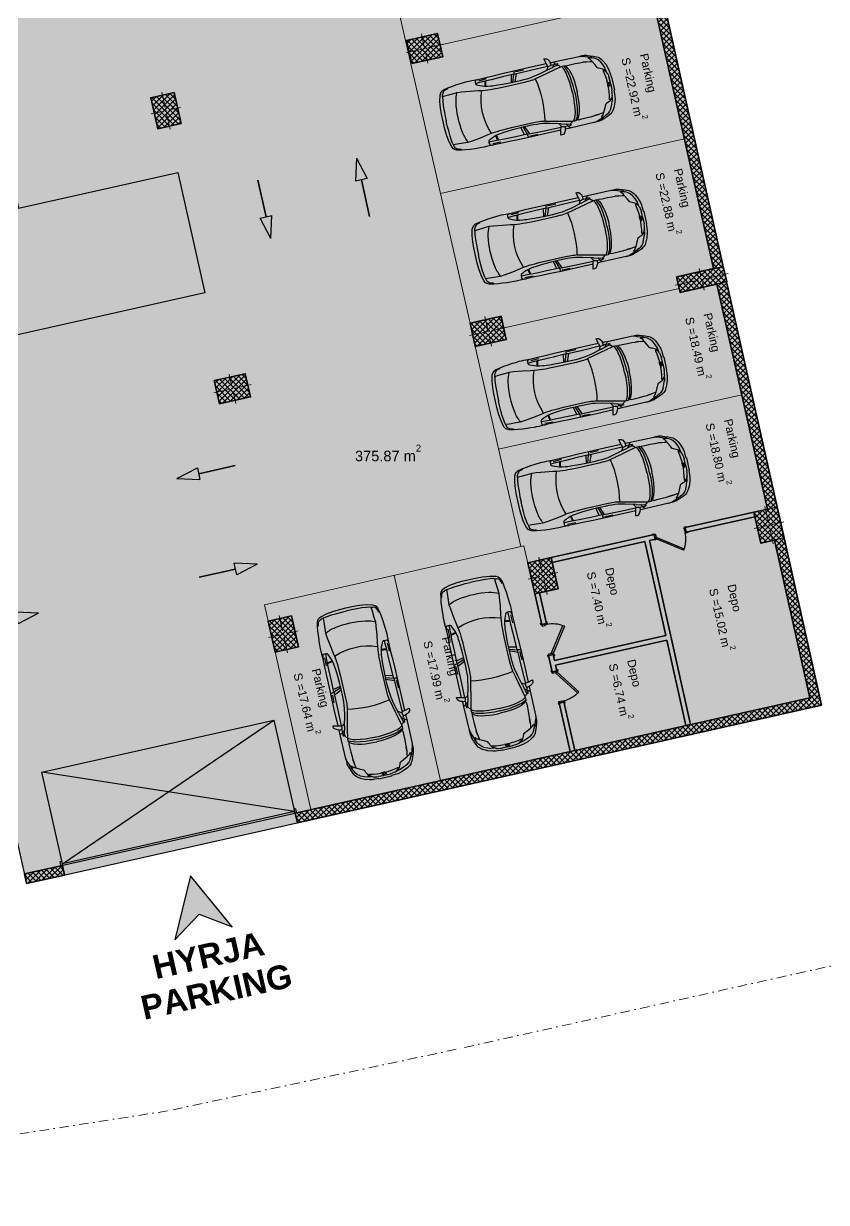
# Model space of a CAD drawing. Header units: millimetres. Extents: x -7085 to 93650, y -113521 to 35214.
# Drawn here: x 63189 to 83377, y -76408 to -46773 of the extents above; entities that cross this region are included whole.
import ezdxf

# ---------------------------------------------------------------- set-up
doc = ezdxf.new("R2010")
doc.units = ezdxf.units.MM
doc.header["$MEASUREMENT"] = 0
doc.linetypes.add('Dot & Dashed', pattern=[502.708322, 238.125, -132.291667, 0, -132.291655])
for name, color, linetype, lineweight in [('A - Fill Zone_Pen_No__1', 7, 'Continuous', 13), ('A - Muret_Pen_No__7', 7, 'Continuous', 35), ('A - Shtyllat_Pen_No__1', 7, 'Continuous', 13), ('A - Shtyllat_Pen_No__7', 7, 'Continuous', 35), ('A -Polyline_Pen_No__1', 7, 'Continuous', 13), ('A4 - Pllaka Suterenit_Pen_No__42', 8, 'Continuous', 25), ('ARCHICAD Doors_Pen_No__42', 8, 'Continuous', 25), ('Interior - Furniture _Pen_No__42', 8, 'Continuous', 25)]:
    doc.layers.add(name, color=color, linetype=linetype, lineweight=lineweight)
for name, color, linetype, lineweight, true_color in [('A - Fill Zone_Pen_No__102', 7, 'Continuous', 13, 0xcccccc), ('A - Fill Zone_Pen_No__108', 7, 'Continuous', 13, 0xfd8379), ('A - Fill Zone_Pen_No__145', 7, 'Continuous', 20, 0x0077b0), ('A - Fill Zone_Pen_No__156', 7, 'Continuous', 20, 0x54689e), ('A - Fill Zone_Pen_No__176', 7, 'Continuous', 15, 0x93a0c6), ('A - Fill Zone_Pen_No__48', 7, 'Continuous', 25, 0xa80f02), ('A - Muret_Pen_No__102', 7, 'Continuous', 13, 0xcccccc), ('A - Parcelat_Pen_No__161', 7, 'Continuous', 13, 0x6a6a6a), ('A -Polyline_Pen_No__162', 7, 'Continuous', 25, 0xaaaaaa), ('A -Polyline_Pen_No__48', 7, 'Continuous', 25, 0xa80f02), ('A -Polyline_Pen_No__8', 7, 'Continuous', 35, 0xa80f02), ('Annotation - Text_Pen_No__48', 7, 'Continuous', 25, 0xa80f02)]:
    doc.layers.add(name, color=color, linetype=linetype, lineweight=lineweight, true_color=true_color)
for name, color, linetype in [('A - Muret', 7, 'Continuous'), ('A - Shtyllat', 7, 'Continuous'), ('A -Polyline', 7, 'Continuous'), ('A4 - Pllaka Suterenit', 7, 'Continuous')]:
    doc.layers.add(name, color=color, linetype=linetype)
doc.styles.add('GENERATED_STYLE_1', font='')
doc.styles.get('GENERATED_STYLE_1').set_extended_font_data('Arial', bold=True)
pattern_1 = [(45, (0, 0), (-68.94291, 68.94291), []), (135, (0, 0), (68.94291, 68.94291), [])]

# ---------------------------------------------------------------- blocks, each defined once
blk = doc.blocks.new('Slab_7', base_point=(75456, -29147))
at = {"layer": 'A4 - Pllaka Suterenit_Pen_No__42', "color": 8, "linetype": 'Continuous', "lineweight": 25, "flags": 128}
blk.add_lwpolyline([(75456, -29147), (55543, -33675), (58736, -47907), (58671, -47919), (58819, -48582), (63265, -68393), (83257, -63910)], close=True, dxfattribs=at)
blk = doc.blocks.new('Slab_8', base_point=(63264, -68393))
at = {"layer": 'A4 - Pllaka Suterenit_Pen_No__42', "color": 8, "linetype": 'Continuous', "lineweight": 25, "flags": 128}
blk.add_lwpolyline([(63264, -68393), (83257, -63910), (75456, -29147), (57048, -33333), (60253, -47613), (58670, -47919), (58818, -48582), (58819, -48582)], close=True, dxfattribs=at)
blk = doc.blocks.new('Wall_48', base_point=(75456, -29147))
at = {"layer": 'A - Muret_Pen_No__102', "linetype": 'Continuous', "lineweight": 13, "true_color": 0xcccccc}
h = blk.add_hatch(dxfattribs=at)
h.set_pattern_fill('Concrete_Block', color=254, style=0, pattern_type=2)
h.set_pattern_definition(pattern_1)
h.paths.add_polyline_path([(79317, -46351), (79073, -46406), (80537, -52932), (80781, -52877)])
h = blk.add_hatch(dxfattribs=at)
h.set_pattern_fill('Concrete_Block', color=254, style=0, pattern_type=2)
h.set_pattern_definition(pattern_1)
h.paths.add_polyline_path([(80868, -53267), (80624, -53322), (81894, -58979), (82138, -58924)])
h = blk.add_hatch(dxfattribs=at)
h.set_pattern_fill('Concrete_Block', color=254, style=0, pattern_type=2)
h.set_pattern_definition(pattern_1)
h.paths.add_polyline_path([(82313, -59705), (82069, -59760), (82958, -63721), (83256, -63910)])
at = {"layer": 'A - Muret_Pen_No__7', "color": 7, "linetype": 'Continuous', "lineweight": 35, "flags": 128}
for points in [[(79073, -46406), (80537, -52932)], [(80781, -52877), (79317, -46351)], [(80624, -53322), (81894, -58979)], [(82138, -58924), (80868, -53267)], [(82069, -59760), (82958, -63721)], [(83256, -63910), (82313, -59705)]]:
    blk.add_lwpolyline(points, dxfattribs=at)
blk = doc.blocks.new('Overhead Garage Door 22_2')
at = {"layer": 'ARCHICAD Doors_Pen_No__42', "color": 8, "linetype": 'Continuous', "lineweight": 25}
for p, q in [((2990, 2650), (-2990, 2650)), ((-2990, 2650), (-2990, 290)), ((-2990, 290), (2990, 2650)), ((2990, 290), (-2990, 2650)), ((2990, 290), (2990, 2650)), ((-3040, 250), (-3040, 350)), ((-3040, 350), (-2990, 350)), ((-2990, 350), (-2990, 250)), ((2990, 350), (3040, 350)), ((2990, 250), (2990, 350)), ((3040, 350), (3040, 250)), ((-2990, 250), (-3040, 250)), ((-3000, 0), (-3000, 250)), ((-2990, 250), (-2990, 290)), ((-2990, 290), (2990, 290)), ((2990, 250), (-2990, 250)), ((2990, 290), (2990, 250)), ((3040, 250), (2990, 250)), ((3000, 0), (3000, 250))]:
    blk.add_line(p, q, dxfattribs=at)
blk = doc.blocks.new('Wall_49', base_point=(83256, -63910))
at = {"layer": 'A - Muret_Pen_No__102', "linetype": 'Continuous', "lineweight": 13, "true_color": 0xcccccc}
h = blk.add_hatch(dxfattribs=at)
h.set_pattern_fill('Concrete_Block', color=254, style=0, pattern_type=2)
h.set_pattern_definition(pattern_1)
h.paths.add_polyline_path([(70020, -66622), (70075, -66866), (83256, -63910), (82958, -63721)])
h = blk.add_hatch(dxfattribs=at)
h.set_pattern_fill('Concrete_Block', color=254, style=0, pattern_type=2)
h.set_pattern_definition(pattern_1)
h.paths.add_polyline_path([(63210, -68149), (63265, -68393), (64220, -68179), (64166, -67935)])
at = {"layer": 'A - Muret_Pen_No__7', "color": 7, "linetype": 'Continuous', "lineweight": 35}
for p, q in [((70075, -66866), (70020, -66622)), ((64220, -68179), (64166, -67935))]:
    blk.add_line(p, q, dxfattribs=at)
at = {"layer": 'A - Muret_Pen_No__7', "color": 7, "linetype": 'Continuous', "lineweight": 35, "flags": 128}
for points in [[(82958, -63721), (70020, -66622)], [(70075, -66866), (83256, -63910)], [(64166, -67935), (63210, -68149)], [(63210, -68149), (63265, -68393)], [(63265, -68393), (64220, -68179)]]:
    blk.add_lwpolyline(points, dxfattribs=at)
at = {"layer": 'ARCHICAD Doors_Pen_No__42', "color": 8, "linetype": 'Continuous', "lineweight": 25, "xscale": -0.9999999999999999, "zscale": 1000, "rotation": 12.64033742349711}
blk.add_blockref('Overhead Garage Door 22_2', (67148, -67522), dxfattribs=at)
blk = doc.blocks.new('Door 22_2')
at = {"layer": 'ARCHICAD Doors_Pen_No__42', "color": 8, "linetype": 'Continuous', "lineweight": 25}
for p, q in [((-260, 394), (-237, 427)), ((349, -33), (-260, 394)), ((-237, 427), (372, 0)), ((-437, 0), (-437, 19)), ((-437, 19), (-387, 19)), ((-387, 0), (-437, 0)), ((-400, 0), (-437, 0)), ((-400, 0), (-437, 0)), ((-372, 0), (-400, 0)), ((-400, 0), (-400, -115)), ((-400, 0), (-400, -115)), ((-400, 0), (-400, -115)), ((-387, 19), (-387, 0)), ((-372, -40), (-372, 0)), ((372, 0), (349, -33)), ((400, 0), (372, 0)), ((372, 0), (372, -40)), ((387, 19), (437, 19)), ((387, 0), (387, 19)), ((437, 0), (387, 0)), ((400, -115), (400, 0)), ((400, 0), (400, -115)), ((400, 0), (400, -115)), ((400, 0), (437, 0)), ((400, 0), (437, 0)), ((437, 19), (437, 0)), ((-437, -139), (-437, -120)), ((-437, -120), (-387, -120)), ((-400, -120), (-437, -120)), ((-400, -120), (-437, -120)), ((-387, -139), (-437, -139)), ((-400, -120), (-400, -115)), ((-400, -115), (-375, -115)), ((-400, -115), (-360, -115)), ((-400, -115), (-400, -120)), ((-400, -115), (-400, -120)), ((-375, -120), (-400, -120)), ((-387, -120), (-387, -139)), ((-375, -115), (-375, -120)), ((-360, -40), (-372, -40)), ((-360, -115), (-360, -40)), ((372, -40), (360, -40)), ((360, -40), (360, -115)), ((360, -115), (400, -115)), ((375, -120), (375, -115)), ((375, -115), (400, -115)), ((400, -120), (375, -120)), ((387, -120), (437, -120)), ((387, -139), (387, -120)), ((437, -139), (387, -139)), ((400, -115), (400, -120)), ((400, -115), (400, -120)), ((400, -115), (400, -120)), ((400, -120), (437, -120)), ((400, -120), (437, -120)), ((437, -120), (437, -139))]:
    blk.add_line(p, q, dxfattribs=at)
blk.add_arc((372, 0), 744, 145, 180, dxfattribs=at)
blk = doc.blocks.new('Door 22')
at = {"layer": 'ARCHICAD Doors_Pen_No__42', "color": 8, "linetype": 'Continuous', "lineweight": 25}
for p, q in [((-260, 394), (-237, 427)), ((349, -33), (-260, 394)), ((-237, 427), (372, 0)), ((-387, 24), (-437, 24)), ((-437, 24), (-437, 5)), ((-437, 5), (-387, 5)), ((-400, 5), (-437, 5)), ((-400, 5), (-437, 5)), ((-375, 5), (-400, 5)), ((-400, 5), (-400, 0)), ((-400, 0), (-400, 5)), ((-400, 0), (-400, 5)), ((-400, 0), (-375, 0)), ((-372, 0), (-400, 0)), ((-400, 0), (-400, -115)), ((-400, -115), (-400, 0)), ((-400, -115), (-400, 0)), ((-387, 5), (-387, 24)), ((-375, 0), (-375, 5)), ((-372, -40), (-372, 0)), ((372, 0), (349, -33)), ((400, 0), (372, 0)), ((372, 0), (372, -40)), ((400, 5), (375, 5)), ((375, 5), (375, 0)), ((375, 0), (400, 0)), ((437, 24), (387, 24)), ((387, 24), (387, 5)), ((387, 5), (437, 5)), ((400, 0), (400, 5)), ((400, 0), (400, 5)), ((400, 0), (400, 5)), ((400, 5), (437, 5)), ((400, 5), (437, 5)), ((400, -115), (400, 0)), ((400, -115), (400, 0)), ((400, -115), (400, 0)), ((437, 5), (437, 24)), ((-387, -115), (-437, -115)), ((-437, -115), (-437, -134)), ((-400, -115), (-437, -115)), ((-400, -115), (-437, -115)), ((-437, -134), (-387, -134)), ((-400, -115), (-360, -115)), ((-387, -134), (-387, -115)), ((-360, -40), (-372, -40)), ((-360, -115), (-360, -40)), ((372, -40), (360, -40)), ((360, -40), (360, -115)), ((360, -115), (400, -115)), ((437, -115), (387, -115)), ((387, -115), (387, -134)), ((387, -134), (437, -134)), ((400, -115), (437, -115)), ((400, -115), (437, -115)), ((437, -134), (437, -115))]:
    blk.add_line(p, q, dxfattribs=at)
blk.add_arc((372, 0), 744, 145, 180, dxfattribs=at)
blk = doc.blocks.new('Wall_69', base_point=(75869, -60331))
at = {"layer": 'A - Muret_Pen_No__102', "linetype": 'Continuous', "lineweight": 0, "true_color": 0xcccccc}
for points in [[(75869, -60331), (76217, -61882), (76334, -61856), (76161, -61085), (76045, -61111)], [(76509, -62636), (76392, -62663), (76484, -63072), (76601, -63046)], [(76659, -63853), (76933, -65072), (77050, -65046), (76776, -63827)]]:
    blk.add_hatch(color=254, dxfattribs=at).paths.add_polyline_path(points)
at = {"layer": 'A - Muret_Pen_No__7', "color": 7, "linetype": 'Continuous', "lineweight": 35}
for p, q in [((76217, -61882), (76209, -61846)), ((76222, -61881), (76217, -61882)), ((76334, -61856), (76222, -61881)), ((76334, -61856), (76326, -61820)), ((76397, -62661), (76392, -62663)), ((76392, -62663), (76400, -62699)), ((76509, -62636), (76397, -62661)), ((76509, -62636), (76517, -62672)), ((76484, -63072), (76476, -63036)), ((76484, -63072), (76596, -63047)), ((76601, -63046), (76593, -63010)), ((76596, -63047), (76601, -63046)), ((76659, -63853), (76771, -63828)), ((76659, -63853), (76667, -63889)), ((76771, -63828), (76776, -63827)), ((76776, -63827), (76784, -63863))]:
    blk.add_line(p, q, dxfattribs=at)
at = {"layer": 'A - Muret_Pen_No__7', "color": 7, "linetype": 'Continuous', "lineweight": 35, "flags": 128}
for points in [[(75869, -60331), (76217, -61882)], [(76334, -61856), (76161, -61085)], [(76392, -62663), (76484, -63072)], [(76542, -62783), (76509, -62636)], [(76601, -63046), (76568, -62900)], [(76659, -63853), (76933, -65072)], [(77050, -65046), (76776, -63827)], [(76933, -65072), (77050, -65046)]]:
    blk.add_lwpolyline(points, dxfattribs=at)
at = {"layer": 'ARCHICAD Doors_Pen_No__42', "color": 8, "linetype": 'Continuous', "lineweight": 25, "zscale": 1000, "rotation": 282.6403374234971}
blk.add_blockref('Door 22_2', (76422, -62246), dxfattribs=at)
at = {"layer": 'ARCHICAD Doors_Pen_No__42', "color": 8, "linetype": 'Continuous', "lineweight": 25, "xscale": -0.9999999999999998, "zscale": 1000, "rotation": 282.6403374234971}
blk.add_blockref('Door 22', (76684, -63438), dxfattribs=at)
blk = doc.blocks.new('Wall_70', base_point=(76481, -60317))
at = {"layer": 'A - Muret_Pen_No__102', "linetype": 'Continuous', "lineweight": 0, "true_color": 0xcccccc}
for points in [[(81553, -59055), (79826, -59443), (79852, -59560), (81579, -59173)], [(76455, -60199), (76481, -60317), (79072, -59735), (79045, -59618)]]:
    blk.add_hatch(color=254, dxfattribs=at).paths.add_polyline_path(points)
at = {"layer": 'A - Muret_Pen_No__7', "color": 7, "linetype": 'Continuous', "lineweight": 35}
for p, q in [((79826, -59443), (79862, -59435)), ((79827, -59448), (79826, -59443)), ((79852, -59560), (79827, -59448)), ((79852, -59560), (79888, -59552)), ((79045, -59618), (79009, -59626)), ((79072, -59735), (79036, -59743)), ((79047, -59623), (79045, -59618)), ((79072, -59735), (79047, -59623))]:
    blk.add_line(p, q, dxfattribs=at)
at = {"layer": 'A - Muret_Pen_No__7', "color": 7, "linetype": 'Continuous', "lineweight": 35, "flags": 128}
for points in [[(81553, -59055), (79826, -59443)], [(79852, -59560), (81579, -59173)], [(81579, -59173), (81553, -59055)], [(79045, -59618), (76455, -60199)], [(76481, -60317), (78808, -59794)], [(78925, -59768), (79072, -59735)]]:
    blk.add_lwpolyline(points, dxfattribs=at)
at = {"layer": 'ARCHICAD Doors_Pen_No__42', "color": 8, "linetype": 'Continuous', "lineweight": 25, "zscale": 1000, "rotation": 192.6478581666995}
blk.add_blockref('Door 22_2', (79462, -59648), dxfattribs=at)
blk = doc.blocks.new('Wall_71', base_point=(78808, -59794))
at = {"layer": 'A - Muret_Pen_No__102', "linetype": 'Continuous', "lineweight": 0, "true_color": 0xcccccc}
blk.add_hatch(color=254, dxfattribs=at).paths.add_polyline_path([(78808, -59794), (79845, -64419), (79962, -64392), (78925, -59768)])
at = {"layer": 'A - Muret_Pen_No__7', "color": 7, "linetype": 'Continuous', "lineweight": 35, "flags": 128}
for points in [[(78808, -59794), (79338, -62156)], [(79962, -64392), (78925, -59768)], [(79364, -62273), (79845, -64419)], [(79845, -64419), (79962, -64392)]]:
    blk.add_lwpolyline(points, dxfattribs=at)
blk = doc.blocks.new('Wall_72', base_point=(76451, -62926))
at = {"layer": 'A - Muret_Pen_No__102', "linetype": 'Continuous', "lineweight": 0, "true_color": 0xcccccc}
blk.add_hatch(color=254, dxfattribs=at).paths.add_polyline_path([(76568, -62900), (79364, -62273), (79338, -62156), (76542, -62783)])
at = {"layer": 'A - Muret_Pen_No__7', "color": 7, "linetype": 'Continuous', "lineweight": 35, "flags": 128}
for points in [[(79338, -62156), (76542, -62783)], [(76568, -62900), (79364, -62273)]]:
    blk.add_lwpolyline(points, dxfattribs=at)
blk = doc.blocks.new('Column_123', base_point=(69721, -62120))
at = {"layer": 'A - Shtyllat', "linetype": 'Continuous', "lineweight": 0, "true_color": 0x000000}
h = blk.add_hatch(dxfattribs=at)
h.set_pattern_fill('Concrete_Block', color=18, style=0, pattern_type=2)
h.set_pattern_definition(pattern_1)
h.paths.add_polyline_path([(70101, -62445), (69926, -61665), (69341, -61796), (69516, -62576)])
at = {"layer": 'A - Shtyllat_Pen_No__1', "color": 7, "linetype": 'Continuous', "lineweight": 13}
for p, q in [((69704, -62042), (69616, -61652)), ((69643, -62138), (69350, -62204)), ((69739, -62199), (69826, -62589)), ((69799, -62103), (70092, -62037))]:
    blk.add_line(p, q, dxfattribs=at)
blk.add_point((69721, -62120), dxfattribs=at)
at = {"layer": 'A - Shtyllat_Pen_No__7', "color": 7, "linetype": 'Continuous', "lineweight": 35, "flags": 128}
blk.add_lwpolyline([(70101, -62445), (69926, -61665), (69341, -61796), (69516, -62576)], close=True, dxfattribs=at)
blk = doc.blocks.new('Column_124', base_point=(76250, -60655))
at = {"layer": 'A - Shtyllat', "linetype": 'Continuous', "lineweight": 0, "true_color": 0x000000}
h = blk.add_hatch(dxfattribs=at)
h.set_pattern_fill('Concrete_Block', color=18, style=0, pattern_type=2)
h.set_pattern_definition(pattern_1)
h.paths.add_polyline_path([(76630, -60980), (76455, -60199), (75869, -60331), (76045, -61111)])
at = {"layer": 'A - Shtyllat_Pen_No__1', "color": 7, "linetype": 'Continuous', "lineweight": 13}
for p, q in [((76232, -60577), (76145, -60187)), ((76172, -60673), (75879, -60739)), ((76267, -60734), (76355, -61124)), ((76328, -60638), (76620, -60572))]:
    blk.add_line(p, q, dxfattribs=at)
blk.add_point((76250, -60655), dxfattribs=at)
at = {"layer": 'A - Shtyllat_Pen_No__7', "color": 7, "linetype": 'Continuous', "lineweight": 35, "flags": 128}
blk.add_lwpolyline([(76630, -60980), (76455, -60199), (75869, -60331), (76045, -61111)], close=True, dxfattribs=at)
blk = doc.blocks.new('Column_125', base_point=(81933, -59380))
at = {"layer": 'A - Shtyllat', "linetype": 'Continuous', "lineweight": 0, "true_color": 0x000000}
h = blk.add_hatch(dxfattribs=at)
h.set_pattern_fill('Concrete_Block', color=18, style=0, pattern_type=2)
h.set_pattern_definition(pattern_1)
h.paths.add_polyline_path([(82138, -58924), (81894, -58979), (82069, -59760), (82313, -59705)])
h = blk.add_hatch(dxfattribs=at)
h.set_pattern_fill('Concrete_Block', color=18, style=0, pattern_type=2)
h.set_pattern_definition(pattern_1)
h.paths.add_polyline_path([(82138, -58924), (82138, -58924), (82313, -59705), (82313, -59705)])
h = blk.add_hatch(dxfattribs=at)
h.set_pattern_fill('Concrete_Block', color=18, style=0, pattern_type=2)
h.set_pattern_definition(pattern_1)
h.paths.add_polyline_path([(81553, -59055), (81728, -59836), (82069, -59760), (81894, -58979)])
at = {"layer": 'A - Shtyllat_Pen_No__1', "color": 7, "linetype": 'Continuous', "lineweight": 13}
for p, q in [((81916, -59302), (81828, -58912)), ((81855, -59398), (81562, -59463)), ((81951, -59458), (82038, -59848)), ((82011, -59363), (82304, -59297))]:
    blk.add_line(p, q, dxfattribs=at)
blk.add_point((81933, -59380), dxfattribs=at)
at = {"layer": 'A - Shtyllat_Pen_No__7', "color": 7, "linetype": 'Continuous', "lineweight": 35, "flags": 128}
for points in [[(82138, -58924), (82138, -58924)], [(82313, -59705), (82313, -59705), (82138, -58924)], [(81894, -58979), (81553, -59055)], [(81553, -59055), (81728, -59836), (82069, -59760)]]:
    blk.add_lwpolyline(points, dxfattribs=at)
blk = doc.blocks.new('Column_126', base_point=(74871, -54511))
at = {"layer": 'A - Shtyllat', "linetype": 'Continuous', "lineweight": 0, "true_color": 0x000000}
h = blk.add_hatch(dxfattribs=at)
h.set_pattern_fill('Concrete_Block', color=18, style=0, pattern_type=2)
h.set_pattern_definition(pattern_1)
h.paths.add_polyline_path([(74546, -54891), (75326, -54716), (75195, -54131), (74415, -54306)])
at = {"layer": 'A - Shtyllat_Pen_No__1', "color": 7, "linetype": 'Continuous', "lineweight": 13}
for p, q in [((74853, -54433), (74787, -54140)), ((74792, -54528), (74402, -54616)), ((74949, -54493), (75339, -54406)), ((74888, -54589), (74954, -54882))]:
    blk.add_line(p, q, dxfattribs=at)
blk.add_point((74871, -54511), dxfattribs=at)
at = {"layer": 'A - Shtyllat_Pen_No__7', "color": 7, "linetype": 'Continuous', "lineweight": 35, "flags": 128}
blk.add_lwpolyline([(74546, -54891), (75326, -54716), (75195, -54131), (74415, -54306)], close=True, dxfattribs=at)
blk = doc.blocks.new('Column_127', base_point=(68440, -55954))
at = {"layer": 'A - Shtyllat', "linetype": 'Continuous', "lineweight": 0, "true_color": 0x000000}
h = blk.add_hatch(dxfattribs=at)
h.set_pattern_fill('Concrete_Block', color=18, style=0, pattern_type=2)
h.set_pattern_definition(pattern_1)
h.paths.add_polyline_path([(68115, -56334), (68896, -56159), (68764, -55574), (67984, -55749)])
at = {"layer": 'A - Shtyllat_Pen_No__1', "color": 7, "linetype": 'Continuous', "lineweight": 13}
for p, q in [((68422, -55876), (68356, -55583)), ((68362, -55971), (67971, -56059)), ((68518, -55936), (68908, -55849)), ((68457, -56032), (68523, -56325))]:
    blk.add_line(p, q, dxfattribs=at)
blk.add_point((68440, -55954), dxfattribs=at)
at = {"layer": 'A - Shtyllat_Pen_No__7', "color": 7, "linetype": 'Continuous', "lineweight": 35, "flags": 128}
blk.add_lwpolyline([(68115, -56334), (68896, -56159), (68764, -55574), (67984, -55749)], close=True, dxfattribs=at)
blk = doc.blocks.new('Column_128', base_point=(73275, -47399))
at = {"layer": 'A - Shtyllat', "linetype": 'Continuous', "lineweight": 0, "true_color": 0x000000}
h = blk.add_hatch(dxfattribs=at)
h.set_pattern_fill('Concrete_Block', color=18, style=0, pattern_type=2)
h.set_pattern_definition(pattern_1)
h.paths.add_polyline_path([(72950, -47780), (73731, -47605), (73599, -47019), (72819, -47194)])
at = {"layer": 'A - Shtyllat_Pen_No__1', "color": 7, "linetype": 'Continuous', "lineweight": 13}
for p, q in [((73257, -47321), (73191, -47029)), ((73197, -47417), (72806, -47505)), ((73353, -47382), (73743, -47294)), ((73292, -47478), (73358, -47770))]:
    blk.add_line(p, q, dxfattribs=at)
blk.add_point((73275, -47399), dxfattribs=at)
at = {"layer": 'A - Shtyllat_Pen_No__7', "color": 7, "linetype": 'Continuous', "lineweight": 35, "flags": 128}
blk.add_lwpolyline([(72950, -47780), (73731, -47605), (73599, -47019), (72819, -47194)], close=True, dxfattribs=at)
blk = doc.blocks.new('Column_134', base_point=(66768, -48962))
at = {"layer": 'A - Shtyllat', "linetype": 'Continuous', "lineweight": 0, "true_color": 0x000000}
h = blk.add_hatch(dxfattribs=at)
h.set_pattern_fill('Concrete_Block', color=18, style=0, pattern_type=2)
h.set_pattern_definition(pattern_1)
h.paths.add_polyline_path([(67148, -49287), (66973, -48506), (66388, -48638), (66563, -49418)])
at = {"layer": 'A - Shtyllat_Pen_No__1', "color": 7, "linetype": 'Continuous', "lineweight": 13}
for p, q in [((66751, -48884), (66663, -48494)), ((66846, -48945), (67139, -48879)), ((66690, -48980), (66397, -49045)), ((66786, -49040), (66873, -49430))]:
    blk.add_line(p, q, dxfattribs=at)
blk.add_point((66768, -48962), dxfattribs=at)
at = {"layer": 'A - Shtyllat_Pen_No__7', "color": 7, "linetype": 'Continuous', "lineweight": 35, "flags": 128}
blk.add_lwpolyline([(67148, -49287), (66973, -48506), (66388, -48638), (66563, -49418)], close=True, dxfattribs=at)
blk = doc.blocks.new('Column_147', base_point=(80239, -53204))
at = {"layer": 'A - Shtyllat', "linetype": 'Continuous', "lineweight": 0, "true_color": 0x000000}
h = blk.add_hatch(dxfattribs=at)
h.set_pattern_fill('Concrete_Block', color=18, style=0, pattern_type=2)
h.set_pattern_definition(pattern_1)
h.paths.add_polyline_path([(79610, -53140), (79698, -53530), (80624, -53322), (80537, -52932)])
h = blk.add_hatch(dxfattribs=at)
h.set_pattern_fill('Concrete_Block', color=18, style=0, pattern_type=2)
h.set_pattern_definition(pattern_1)
h.paths.add_polyline_path([(80537, -52932), (80624, -53322), (80868, -53267), (80781, -52877)])
h = blk.add_hatch(dxfattribs=at)
h.set_pattern_fill('Concrete_Block', color=18, style=0, pattern_type=2)
h.set_pattern_definition(pattern_1)
h.paths.add_polyline_path([(80781, -52877), (80868, -53267), (80869, -53267), (80781, -52877)])
at = {"layer": 'A - Shtyllat_Pen_No__1', "color": 7, "linetype": 'Continuous', "lineweight": 13}
for p, q in [((80222, -53125), (80178, -52930)), ((80161, -53221), (79576, -53352)), ((80257, -53282), (80301, -53477)), ((80317, -53186), (80903, -53055))]:
    blk.add_line(p, q, dxfattribs=at)
blk.add_point((80239, -53204), dxfattribs=at)
at = {"layer": 'A - Shtyllat_Pen_No__7', "color": 7, "linetype": 'Continuous', "lineweight": 35, "flags": 128}
for points in [[(80537, -52932), (79610, -53140)], [(80868, -53267), (80869, -53267), (80781, -52877), (80781, -52877)], [(79610, -53140), (79698, -53530), (80624, -53322)]]:
    blk.add_lwpolyline(points, dxfattribs=at)
blk = doc.blocks.new('Car 05 22')
at = {"layer": 'Interior - Furniture _Pen_No__42', "color": 8, "linetype": 'Continuous', "lineweight": 25}
for p, q in [((1961, 983), (1929, 983)), ((1929, 983), (1958, 858)), ((1997, 975), (1961, 983)), ((2027, 945), (1997, 975)), ((2055, 898), (2027, 945)), ((2068, 858), (2055, 898)), ((-815, 668), (-855, 511)), ((-785, 722), (-815, 668)), ((-758, 747), (-785, 722)), ((-768, 602), (-783, 510)), ((-768, 602), (-751, 670)), ((-764, 617), (-666, 624)), ((-706, 776), (-758, 747)), ((-729, 716), (-751, 670)), ((-701, 743), (-729, 716)), ((-585, 801), (-706, 776)), ((-665, 761), (-701, 743)), ((-666, 624), (-501, 634)), ((-627, 772), (-665, 761)), ((-595, 778), (-627, 772)), ((-483, 817), (-585, 801)), ((-501, 634), (-383, 642)), ((-372, 830), (-483, 817)), ((-383, 642), (-274, 631)), ((-252, 841), (-372, 830)), ((-274, 631), (-56, 601)), ((-168, 845), (-252, 841)), ((-78, 851), (-168, 845)), ((-24, 852), (-78, 851)), ((-56, 601), (146, 567)), ((40, 852), (-24, 852)), ((231, 846), (40, 852)), ((125, 791), (129, 820)), ((126, 744), (125, 791)), ((327, 762), (125, 756)), ((132, 723), (126, 744)), ((129, 820), (139, 832)), ((147, 711), (132, 723)), ((139, 832), (165, 840)), ((171, 697), (147, 711)), ((165, 840), (195, 844)), ((213, 677), (171, 697)), ((195, 844), (231, 846)), ((211, 809), (418, 816)), ((266, 655), (213, 677)), ((400, 848), (231, 846)), ((319, 636), (266, 655)), ((393, 618), (319, 636)), ((522, 765), (327, 762)), ((339, 683), (330, 634)), ((355, 762), (339, 683)), ((357, 683), (347, 629)), ((373, 763), (357, 683)), ((475, 607), (393, 618)), ((591, 852), (400, 848)), ((521, 602), (475, 607)), ((570, 597), (521, 602)), ((814, 769), (522, 765)), ((653, 591), (570, 597)), ((857, 856), (591, 852)), ((1109, 774), (814, 769)), ((1130, 859), (857, 856)), ((1036, 773), (997, 579)), ((1042, 578), (1108, 774)), ((1173, 775), (1090, 578)), ((1115, 809), (1109, 774)), ((1109, 774), (1538, 780)), ((1120, 833), (1115, 809)), ((1121, 838), (1120, 836)), ((1120, 836), (1120, 833)), ((1130, 859), (1121, 838)), ((1536, 860), (1130, 859)), ((1163, 830), (1220, 829)), ((1220, 829), (1370, 831)), ((1562, 601), (1484, 590)), ((1958, 858), (1536, 860)), ((1538, 780), (1975, 786)), ((1730, 634), (1562, 601)), ((2000, 702), (1730, 634)), ((1780, 582), (1953, 621)), ((1939, 686), (1996, 777)), ((1953, 621), (2122, 660)), ((1958, 858), (1977, 777)), ((1977, 777), (2020, 777)), ((2000, 702), (2214, 763)), ((2020, 777), (2044, 783)), ((2044, 783), (2063, 792)), ((2063, 792), (2070, 800)), ((2069, 788), (2065, 794)), ((2120, 857), (2068, 858)), ((2075, 836), (2068, 858)), ((2069, 788), (2148, 790)), ((2070, 800), (2075, 809)), ((2075, 809), (2075, 836)), ((2107, 732), (2148, 790)), ((2193, 856), (2120, 857)), ((2122, 660), (2294, 698)), ((2148, 790), (2167, 814)), ((2148, 790), (2206, 792)), ((2167, 814), (2182, 834)), ((2182, 834), (2193, 856)), ((2808, 853), (2193, 856)), ((2206, 792), (2227, 791)), ((2227, 770), (2214, 763)), ((2214, 763), (2238, 752)), ((2227, 791), (2233, 790)), ((2234, 774), (2227, 770)), ((2233, 790), (2238, 787)), ((2238, 777), (2234, 774)), ((2241, 784), (2238, 787)), ((2238, 777), (2241, 781)), ((2238, 752), (2259, 740)), ((2241, 781), (2241, 784)), ((2259, 740), (2269, 731)), ((2269, 731), (2279, 722)), ((2279, 722), (2294, 698)), ((2294, 698), (2317, 701)), ((2294, 698), (2294, 698)), ((2317, 701), (2346, 703)), ((2355, 640), (2317, 701)), ((2346, 703), (2379, 702)), ((2380, 575), (2355, 640)), ((2410, 649), (2379, 702)), ((2379, 702), (2411, 694)), ((2436, 583), (2410, 649)), ((2411, 694), (2411, 694)), ((2429, 682), (2411, 694)), ((2429, 682), (2457, 700)), ((2429, 682), (2429, 682)), ((2429, 682), (2457, 640)), ((2457, 700), (2535, 698)), ((2457, 640), (2487, 574)), ((2535, 698), (2535, 698)), ((2535, 698), (2673, 696)), ((2673, 696), (2787, 691)), ((2787, 691), (2868, 687)), ((2856, 853), (2808, 853)), ((2808, 853), (2877, 843)), ((2891, 853), (2856, 853)), ((2868, 687), (2960, 679)), ((2960, 679), (2868, 687)), ((2877, 843), (2954, 814)), ((2923, 852), (2891, 853)), ((2904, 833), (2905, 833)), ((2945, 849), (2923, 852)), ((2990, 840), (2945, 849)), ((2954, 814), (3076, 775)), ((2960, 679), (3047, 666)), ((3014, 833), (2990, 840)), ((3154, 783), (3014, 833)), ((3022, 758), (3024, 762)), ((3024, 754), (3022, 758)), ((3024, 762), (3035, 765)), ((3038, 743), (3024, 754)), ((3035, 765), (3047, 764)), ((3051, 731), (3038, 743)), ((3047, 764), (3061, 763)), ((3047, 666), (3100, 657)), ((3065, 715), (3051, 731)), ((3061, 763), (3090, 757)), ((3077, 698), (3065, 715)), ((3100, 763), (3076, 775)), ((3100, 657), (3077, 698)), ((3090, 757), (3108, 751)), ((3114, 753), (3100, 763)), ((3153, 554), (3100, 657)), ((3108, 751), (3123, 746)), ((3123, 746), (3114, 753)), ((3170, 727), (3123, 746)), ((3236, 748), (3154, 783)), ((3212, 701), (3170, 727)), ((3254, 663), (3212, 701)), ((3269, 728), (3236, 748)), ((3302, 603), (3254, 663)), ((3299, 706), (3269, 728)), ((3337, 663), (3299, 706)), ((3302, 603), (3346, 501)), ((3374, 604), (3337, 663)), ((3418, 513), (3374, 604)), ((-875, 345), (-883, 195)), ((-855, 511), (-875, 345)), ((-795, 391), (-802, 259)), ((-783, 510), (-795, 391)), ((146, 567), (233, 552)), ((233, 552), (315, 541)), ((315, 541), (384, 535)), ((384, 535), (454, 530)), ((454, 530), (526, 526)), ((526, 526), (628, 522)), ((628, 522), (757, 518)), ((773, 585), (653, 591)), ((757, 518), (1323, 518)), ((907, 580), (773, 585)), ((1042, 578), (907, 580)), ((1228, 578), (1042, 578)), ((1316, 580), (1228, 578)), ((1403, 584), (1316, 580)), ((1323, 518), (1420, 522)), ((1484, 590), (1403, 584)), ((1420, 522), (1467, 524)), ((1467, 524), (1511, 528)), ((1511, 528), (1554, 533)), ((1554, 533), (1597, 541)), ((1597, 541), (1597, 541)), ((1611, 544), (1780, 582)), ((2397, 514), (2380, 575)), ((2419, 396), (2397, 514)), ((2434, 266), (2419, 396)), ((2454, 522), (2436, 583)), ((2478, 401), (2454, 522)), ((2494, 269), (2478, 401)), ((2487, 574), (2492, 562)), ((2492, 562), (2518, 477)), ((2518, 477), (2538, 384)), ((2538, 384), (2551, 286)), ((3190, 476), (3153, 554)), ((3199, 467), (3190, 476)), ((3221, 454), (3199, 467)), ((3256, 439), (3221, 454)), ((3288, 425), (3256, 439)), ((3319, 408), (3288, 425)), ((3353, 384), (3319, 408)), ((3325, 377), (3321, 370)), ((3321, 370), (3321, 362)), ((3321, 362), (3338, 277)), ((3328, 380), (3325, 377)), ((3338, 379), (3328, 380)), ((3364, 358), (3338, 379)), ((3346, 501), (3374, 420)), ((3377, 360), (3353, 384)), ((3397, 316), (3364, 358)), ((3391, 344), (3374, 420)), ((3391, 344), (3377, 360)), ((3408, 289), (3397, 316)), ((3457, 393), (3418, 513)), ((3468, 331), (3457, 393)), ((3474, 264), (3468, 331)), ((-883, 195), (-885, 0)), ((-885, 0), (-883, -195)), ((-807, 125), (-808, 0)), ((-807, -125), (-808, 0)), ((-802, 259), (-807, 125)), ((2442, 132), (2434, 266)), ((2444, 0), (2442, 132)), ((2444, 0), (2442, -132)), ((2503, 133), (2494, 269)), ((2506, 0), (2503, 133)), ((2551, 286), (2560, 194)), ((2560, 194), (2564, 101)), ((2564, 101), (2566, 0)), ((2564, -101), (2566, 0)), ((3338, 277), (3352, 173)), ((3352, 173), (3358, 76)), ((3354, 28), (3358, 76)), ((3354, 28), (3354, -1)), ((3354, -28), (3354, 1)), ((3371, 12), (3370, -1)), ((3371, -12), (3370, 1)), ((3372, 24), (3371, 12)), ((3376, 39), (3372, 24)), ((3382, 47), (3376, 39)), ((3386, 48), (3382, 47)), ((3386, 48), (3394, 48)), ((3399, 47), (3394, 48)), ((3404, 39), (3399, 47)), ((3404, 39), (3408, 24)), ((3408, 289), (3414, 267)), ((3408, 24), (3410, 8)), ((3410, 8), (3410, 0)), ((3414, 267), (3418, 243)), ((3418, 243), (3424, 201)), ((3424, 201), (3428, 152)), ((3432, 40), (3428, 152)), ((3432, 57), (3432, 57)), ((3432, 0), (3432, 40)), ((3432, 0), (3432, -40)), ((3478, 200), (3474, 264)), ((3479, 165), (3478, 200)), ((3490, 165), (3479, 165)), ((3490, -165), (3490, 165)), ((-883, -195), (-875, -345)), ((-802, -259), (-807, -125)), ((-795, -391), (-802, -259)), ((2434, -266), (2419, -396)), ((2442, -132), (2434, -266)), ((2494, -269), (2478, -401)), ((2503, -133), (2494, -269)), ((2506, 0), (2503, -133)), ((2538, -384), (2551, -286)), ((2551, -286), (2560, -194)), ((2560, -194), (2564, -101)), ((3321, -362), (3338, -277)), ((3338, -277), (3352, -173)), ((3352, -173), (3358, -76)), ((3354, -28), (3358, -76)), ((3372, -24), (3371, -12)), ((3376, -39), (3372, -24)), ((3382, -47), (3376, -39)), ((3386, -48), (3382, -47)), ((3386, -48), (3394, -48)), ((3399, -47), (3394, -48)), ((3408, -289), (3397, -316)), ((3404, -39), (3399, -47)), ((3404, -39), (3408, -24)), ((3408, -24), (3410, -8)), ((3408, -289), (3414, -267)), ((3410, -8), (3410, 0)), ((3414, -267), (3418, -243)), ((3418, -243), (3424, -201)), ((3424, -201), (3428, -152)), ((3432, -40), (3428, -152)), ((3432, -57), (3432, -57)), ((3468, -331), (3474, -264)), ((3474, -264), (3478, -200)), ((3478, -200), (3479, -165)), ((3479, -165), (3490, -165)), ((-875, -345), (-855, -511)), ((-855, -511), (-815, -668)), ((-783, -510), (-795, -391)), ((-768, -602), (-783, -510)), ((-56, -601), (146, -567)), ((146, -567), (233, -552)), ((233, -552), (315, -541)), ((315, -541), (384, -535)), ((384, -535), (454, -530)), ((454, -530), (526, -526)), ((526, -526), (628, -522)), ((653, -591), (570, -597)), ((628, -522), (757, -518)), ((773, -585), (653, -591)), ((757, -518), (1323, -518)), ((907, -580), (773, -585)), ((1042, -578), (907, -580)), ((1036, -773), (997, -579)), ((1042, -578), (1108, -774)), ((1228, -578), (1042, -578)), ((1173, -775), (1090, -578)), ((1316, -580), (1228, -578)), ((1403, -584), (1316, -580)), ((1323, -518), (1420, -522)), ((1484, -590), (1403, -584)), ((1420, -522), (1467, -524)), ((1467, -524), (1511, -528)), ((1562, -601), (1484, -590)), ((1511, -528), (1554, -533)), ((1554, -533), (1597, -541)), ((1597, -541), (1597, -541)), ((1611, -544), (1780, -582)), ((1780, -582), (1953, -621)), ((2380, -575), (2355, -640)), ((2397, -514), (2380, -575)), ((2419, -396), (2397, -514)), ((2436, -583), (2410, -649)), ((2454, -522), (2436, -583)), ((2478, -401), (2454, -522)), ((2457, -640), (2487, -574)), ((2487, -574), (2492, -562)), ((2492, -562), (2518, -477)), ((2518, -477), (2538, -384)), ((3153, -554), (3100, -657)), ((3190, -476), (3153, -554)), ((3199, -467), (3190, -476)), ((3221, -454), (3199, -467)), ((3256, -439), (3221, -454)), ((3288, -425), (3256, -439)), ((3319, -408), (3288, -425)), ((3302, -603), (3346, -501)), ((3353, -384), (3319, -408)), ((3321, -370), (3321, -362)), ((3325, -377), (3321, -370)), ((3328, -380), (3325, -377)), ((3338, -379), (3328, -380)), ((3364, -358), (3338, -379)), ((3346, -501), (3374, -420)), ((3377, -360), (3353, -384)), ((3397, -316), (3364, -358)), ((3391, -344), (3374, -420)), ((3374, -604), (3418, -513)), ((3391, -344), (3377, -360)), ((3418, -513), (3457, -393)), ((3457, -393), (3468, -331)), ((-815, -668), (-785, -722)), ((-785, -722), (-758, -747)), ((-768, -602), (-751, -670)), ((-764, -617), (-666, -624)), ((-758, -747), (-706, -776)), ((-729, -716), (-751, -670)), ((-701, -743), (-729, -716)), ((-706, -776), (-585, -801)), ((-665, -761), (-701, -743)), ((-666, -624), (-501, -634)), ((-627, -772), (-665, -761)), ((-595, -778), (-627, -772)), ((-585, -801), (-483, -817)), ((-501, -634), (-383, -642)), ((-483, -817), (-372, -830)), ((-383, -642), (-274, -631)), ((-372, -830), (-252, -841)), ((-274, -631), (-56, -601)), ((-252, -841), (-168, -845)), ((-168, -845), (-78, -851)), ((-78, -851), (-24, -852)), ((-24, -852), (40, -852)), ((40, -852), (231, -846)), ((126, -744), (125, -791)), ((327, -762), (125, -756)), ((125, -791), (129, -820)), ((132, -723), (126, -744)), ((129, -820), (139, -832)), ((147, -711), (132, -723)), ((139, -832), (165, -840)), ((171, -697), (147, -711)), ((165, -840), (195, -844)), ((213, -677), (171, -697)), ((195, -844), (231, -846)), ((211, -809), (418, -816)), ((266, -655), (213, -677)), ((231, -846), (400, -848)), ((319, -636), (266, -655)), ((393, -618), (319, -636)), ((522, -765), (327, -762)), ((339, -683), (330, -634)), ((355, -762), (339, -683)), ((357, -683), (347, -629)), ((373, -763), (357, -683)), ((475, -607), (393, -618)), ((400, -848), (591, -852)), ((521, -602), (475, -607)), ((570, -597), (521, -602)), ((814, -769), (522, -765)), ((591, -852), (857, -856)), ((1109, -774), (814, -769)), ((857, -856), (1130, -859)), ((1109, -774), (1538, -780)), ((1115, -809), (1109, -774)), ((1120, -833), (1115, -809)), ((1120, -836), (1120, -833)), ((1121, -838), (1120, -836)), ((1130, -859), (1121, -838)), ((1130, -859), (1536, -860)), ((1163, -830), (1220, -829)), ((1220, -829), (1370, -831)), ((1536, -860), (1958, -858)), ((1538, -780), (1975, -786)), ((1730, -634), (1562, -601)), ((2000, -702), (1730, -634)), ((1958, -858), (1929, -983)), ((1939, -686), (1996, -777)), ((1953, -621), (2122, -660)), ((1958, -858), (1977, -777)), ((1977, -777), (2020, -777)), ((2000, -702), (2214, -763)), ((2020, -777), (2044, -783)), ((2044, -783), (2063, -792)), ((2055, -898), (2068, -858)), ((2063, -792), (2070, -800)), ((2069, -788), (2065, -794)), ((2075, -836), (2068, -858)), ((2068, -858), (2120, -857)), ((2069, -788), (2148, -790)), ((2070, -800), (2075, -809)), ((2075, -809), (2075, -836)), ((2107, -732), (2148, -790)), ((2120, -857), (2193, -856)), ((2122, -660), (2294, -698)), ((2148, -790), (2167, -814)), ((2148, -790), (2206, -792)), ((2167, -814), (2182, -834)), ((2182, -834), (2193, -856)), ((2193, -856), (2808, -853)), ((2206, -792), (2227, -791)), ((2214, -763), (2238, -752)), ((2227, -770), (2214, -763)), ((2234, -774), (2227, -770)), ((2227, -791), (2233, -790)), ((2233, -790), (2238, -787)), ((2238, -777), (2234, -774)), ((2238, -752), (2259, -740)), ((2238, -777), (2241, -781)), ((2241, -784), (2238, -787)), ((2241, -781), (2241, -784)), ((2259, -740), (2269, -731)), ((2269, -731), (2279, -722)), ((2279, -722), (2294, -698)), ((2294, -698), (2317, -701)), ((2294, -698), (2294, -698)), ((2355, -640), (2317, -701)), ((2317, -701), (2346, -703)), ((2346, -703), (2379, -702)), ((2410, -649), (2379, -702)), ((2379, -702), (2411, -694)), ((2429, -682), (2411, -694)), ((2411, -694), (2411, -694)), ((2429, -682), (2457, -640)), ((2429, -682), (2429, -682)), ((2429, -682), (2457, -700)), ((2457, -700), (2535, -698)), ((2535, -698), (2673, -696)), ((2535, -698), (2535, -698)), ((2673, -696), (2787, -691)), ((2787, -691), (2868, -687)), ((2808, -853), (2877, -843)), ((2808, -853), (2856, -853)), ((2856, -853), (2891, -853)), ((2868, -687), (2960, -679)), ((2960, -679), (2868, -687)), ((2877, -843), (2954, -814)), ((2891, -853), (2923, -852)), ((2923, -852), (2945, -849)), ((2945, -849), (2990, -840)), ((2954, -814), (3076, -775)), ((2960, -679), (3047, -666)), ((2990, -840), (3014, -833)), ((3014, -833), (3154, -783)), ((3024, -754), (3022, -758)), ((3022, -758), (3024, -762)), ((3038, -743), (3024, -754)), ((3024, -762), (3035, -765)), ((3035, -765), (3047, -764)), ((3051, -731), (3038, -743)), ((3047, -666), (3100, -657)), ((3047, -764), (3061, -763)), ((3065, -715), (3051, -731)), ((3061, -763), (3090, -757)), ((3077, -698), (3065, -715)), ((3100, -763), (3076, -775)), ((3100, -657), (3077, -698)), ((3090, -757), (3108, -751)), ((3114, -753), (3100, -763)), ((3108, -751), (3123, -746)), ((3123, -746), (3114, -753)), ((3170, -727), (3123, -746)), ((3154, -783), (3236, -748)), ((3212, -701), (3170, -727)), ((3254, -663), (3212, -701)), ((3236, -748), (3269, -728)), ((3302, -603), (3254, -663)), ((3269, -728), (3299, -706)), ((3299, -706), (3337, -663)), ((3337, -663), (3374, -604)), ((1929, -983), (1961, -983)), ((1961, -983), (1997, -975)), ((1997, -975), (2027, -945)), ((2027, -945), (2055, -898))]:
    blk.add_line(p, q, dxfattribs=at)
for centre, radius, start, end in [((493, 218), 973, 154.1545, 170.9117), ((1856, -2), 2354, 170.8804, 189.9223), ((1650, 0), 1520, 158.6992, 201.3008), ((-1245, 0), 2907, 349.2142, 10.7858), ((493, -218), 973, 191.2305, 205.8455)]:
    blk.add_arc(centre, radius, start, end, dxfattribs=at)
blk = doc.blocks.new('Polyline_5', base_point=(71890, -51621))
at = {"layer": 'A -Polyline_Pen_No__48', "linetype": 'Continuous', "lineweight": 25, "true_color": 0xa80f02}
blk.add_hatch(color=14, dxfattribs=at).paths.add_polyline_path([(71562, -50157), (71538, -50736), (71831, -50670)])
at = {"layer": 'A -Polyline_Pen_No__48', "color": 14, "linetype": 'Continuous', "lineweight": 25, "true_color": 0xa80f02}
for p, q in [((71562, -50157), (71538, -50736)), ((71562, -50157), (71831, -50670)), ((71831, -50670), (71538, -50736))]:
    blk.add_line(p, q, dxfattribs=at)
at = {"layer": 'A -Polyline_Pen_No__8', "color": 14, "linetype": 'Continuous', "lineweight": 35, "true_color": 0xa80f02, "flags": 128}
blk.add_lwpolyline([(71890, -51621), (71684, -50703)], dxfattribs=at)
blk = doc.blocks.new('Polyline_6', base_point=(69082, -50713))
at = {"layer": 'A -Polyline_Pen_No__48', "linetype": 'Continuous', "lineweight": 25, "true_color": 0xa80f02}
blk.add_hatch(color=14, dxfattribs=at).paths.add_polyline_path([(69410, -52177), (69434, -51598), (69141, -51664)])
at = {"layer": 'A -Polyline_Pen_No__48', "color": 14, "linetype": 'Continuous', "lineweight": 25, "true_color": 0xa80f02}
for p, q in [((69141, -51664), (69434, -51598)), ((69410, -52177), (69141, -51664)), ((69410, -52177), (69434, -51598))]:
    blk.add_line(p, q, dxfattribs=at)
at = {"layer": 'A -Polyline_Pen_No__8', "color": 14, "linetype": 'Continuous', "lineweight": 35, "true_color": 0xa80f02, "flags": 128}
blk.add_lwpolyline([(69082, -50713), (69288, -51631)], dxfattribs=at)
blk = doc.blocks.new('Polyline_7', base_point=(67602, -60691))
at = {"layer": 'A -Polyline_Pen_No__48', "linetype": 'Continuous', "lineweight": 25, "true_color": 0xa80f02}
blk.add_hatch(color=14, dxfattribs=at).paths.add_polyline_path([(69065, -60362), (68486, -60338), (68552, -60631)])
at = {"layer": 'A -Polyline_Pen_No__48', "color": 14, "linetype": 'Continuous', "lineweight": 25, "true_color": 0xa80f02}
for p, q in [((69065, -60362), (68486, -60338)), ((68552, -60631), (68486, -60338)), ((69065, -60362), (68552, -60631))]:
    blk.add_line(p, q, dxfattribs=at)
at = {"layer": 'A -Polyline_Pen_No__8', "color": 14, "linetype": 'Continuous', "lineweight": 35, "true_color": 0xa80f02, "flags": 128}
blk.add_lwpolyline([(67602, -60691), (68519, -60485)], dxfattribs=at)
blk = doc.blocks.new('Polyline_8', base_point=(68509, -57882))
at = {"layer": 'A -Polyline_Pen_No__48', "linetype": 'Continuous', "lineweight": 25, "true_color": 0xa80f02}
blk.add_hatch(color=14, dxfattribs=at).paths.add_polyline_path([(67045, -58211), (67624, -58235), (67559, -57942)])
at = {"layer": 'A -Polyline_Pen_No__48', "color": 14, "linetype": 'Continuous', "lineweight": 25, "true_color": 0xa80f02}
for p, q in [((67045, -58211), (67559, -57942)), ((67559, -57942), (67624, -58235)), ((67045, -58211), (67624, -58235))]:
    blk.add_line(p, q, dxfattribs=at)
at = {"layer": 'A -Polyline_Pen_No__8', "color": 14, "linetype": 'Continuous', "lineweight": 35, "true_color": 0xa80f02, "flags": 128}
blk.add_lwpolyline([(68509, -57882), (67592, -58088)], dxfattribs=at)
blk = doc.blocks.new('Polyline_9', base_point=(62105, -61924))
at = {"layer": 'A -Polyline_Pen_No__48', "linetype": 'Continuous', "lineweight": 25, "true_color": 0xa80f02}
blk.add_hatch(color=14, dxfattribs=at).paths.add_polyline_path([(63568, -61596), (62989, -61572), (63055, -61865)])
at = {"layer": 'A -Polyline_Pen_No__48', "color": 14, "linetype": 'Continuous', "lineweight": 25, "true_color": 0xa80f02}
for p, q in [((63568, -61596), (62989, -61572)), ((63055, -61865), (62989, -61572)), ((63568, -61596), (63055, -61865))]:
    blk.add_line(p, q, dxfattribs=at)
at = {"layer": 'A -Polyline_Pen_No__8', "color": 14, "linetype": 'Continuous', "lineweight": 35, "true_color": 0xa80f02, "flags": 128}
blk.add_lwpolyline([(62105, -61924), (63022, -61718)], dxfattribs=at)

msp = doc.modelspace()

# ---------------------------------------------------------------- hatches: boundary and pattern name
at = {"layer": 'A - Fill Zone_Pen_No__102', "linetype": 'Continuous', "lineweight": 0, "true_color": 0xf2f2f2}
for points in [[(38057, -69641), (62321, -64191), (63265, -68393), (83256, -63910), (75456, -29147), (57048, -33333), (60243, -47569), (58670, -47922), (58821, -48581), (34621, -54102)], [(71890, -43209), (77704, -41904), (78045, -41828), (79007, -46114), (72863, -47492), (72797, -47199)], [(73671, -51046), (72863, -47492), (78471, -46234), (79007, -46114), (79805, -49669)], [(73671, -51046), (79805, -49669), (80603, -53225), (74480, -54598)], [(75133, -57474), (74480, -54598), (80603, -53225), (81248, -56102)], [(75133, -57474), (81248, -56102), (81907, -59037), (75883, -60389), (75772, -59903), (75690, -59922)], [(78912, -59709), (81907, -59038), (82958, -63721), (79904, -64405), (78866, -59781), (78925, -59768)], [(76468, -60258), (78854, -59723), (79396, -62143), (76484, -62796), (75941, -60376)], [(72508, -60645), (75772, -59903), (75868, -60331), (75927, -60318), (76991, -65059), (73674, -65803)], [(69245, -61386), (72509, -60645), (73667, -65804), (70416, -66533)], [(76497, -62854), (79410, -62201), (79904, -64405), (76991, -65059)]]:
    msp.add_hatch(color=7, dxfattribs=at).paths.add_polyline_path(points)
at = {"layer": 'A - Fill Zone_Pen_No__108', "linetype": 'Continuous', "lineweight": 0, "true_color": 0xfee0dd}
msp.add_hatch(color=254, dxfattribs=at).paths.add_polyline_path([(66989, -69804), (67604, -69165), (68433, -69480), (67387, -68198)])
at = {"layer": 'A - Fill Zone_Pen_No__176', "linetype": 'Continuous', "lineweight": 0, "true_color": 0x242831}
msp.add_hatch(color=250, dxfattribs=at).paths.add_polyline_path([(69025, -30609), (75690, -59922), (69245, -61386), (70467, -66754), (63666, -68302), (62449, -62932), (37864, -68540), (36780, -63725), (68993, -56135), (63544, -31855)])

# ---------------------------------------------------------------- linework, layer by layer
at = {"layer": 'A - Fill Zone_Pen_No__48', "color": 14, "linetype": 'Continuous', "lineweight": 25, "true_color": 0xa80f02, "flags": 128}
msp.add_lwpolyline([(66989, -69804), (67604, -69165), (68433, -69480), (67387, -68198)], close=True, dxfattribs=at)
at = {"layer": 'A - Parcelat_Pen_No__161', "color": 251, "linetype": 'Dot & Dashed', "lineweight": 13, "true_color": 0x6a6a6a}
for points in [[(93650, -68206), (74069, -72559)], [(74069, -72559), (66809, -74107)], [(66809, -74107), (52051, -76408)]]:
    msp.add_lwpolyline(points, dxfattribs=at)
at = {"layer": 'A -Polyline_Pen_No__1', "color": 7, "linetype": 'Continuous', "lineweight": 13}
for p, q in [((72863, -47492), (71890, -43209)), ((73568, -47335), (78471, -46234)), ((72884, -47487), (72863, -47492)), ((72863, -47492), (74415, -54306)), ((73671, -51046), (79805, -49669)), ((75163, -54445), (79676, -53433)), ((74546, -54891), (75690, -59922)), ((75133, -57474), (81248, -56102)), ((69245, -61386), (75772, -59903)), ((75772, -59903), (75690, -59922)), ((75772, -59903), (76043, -61112)), ((72508, -60645), (73674, -65803)), ((69245, -61386), (70416, -66533)), ((76659, -63853), (76933, -65072))]:
    msp.add_line(p, q, dxfattribs=at)
at = {"layer": 'A -Polyline_Pen_No__162', "color": 253, "linetype": 'Continuous', "lineweight": 25, "true_color": 0xaaaaaa}
for points in [[(73599, -47019), (73731, -47605), (72950, -47780), (72819, -47194)], [(60306, -55210), (58670, -47922), (62108, -47150), (63064, -51413), (67065, -50515), (67744, -53541)], [(67148, -49287), (66563, -49418), (66388, -48637), (66973, -48506)], [(80781, -52877), (80869, -53267), (79698, -53530), (79610, -53140)], [(75195, -54131), (75327, -54716), (74546, -54891), (74415, -54306)], [(68764, -55574), (68896, -56159), (68115, -56334), (67984, -55749)], [(82313, -59705), (81728, -59836), (81553, -59055), (82138, -58924)], [(76630, -60980), (76045, -61112), (75869, -60331), (76455, -60199)], [(70101, -62445), (69516, -62577), (69341, -61796), (69926, -61665)]]:
    msp.add_lwpolyline(points, close=True, dxfattribs=at)

# ---------------------------------------------------------------- block references
at = {"layer": 'A - Muret', "color": 7, "lineweight": 35}
for name, p in [('Wall_48', (75456, -29147)), ('Wall_70', (76481, -60317)), ('Wall_71', (78808, -59794)), ('Wall_69', (75869, -60331)), ('Wall_72', (76451, -62926)), ('Wall_49', (83256, -63910))]:
    msp.add_blockref(name, p, dxfattribs=at)
at = {"layer": 'A - Shtyllat', "color": 7, "lineweight": 35}
for name, p in [('Column_128', (73275, -47399)), ('Column_134', (66768, -48962)), ('Column_147', (80239, -53204)), ('Column_126', (74871, -54511)), ('Column_127', (68440, -55954)), ('Column_125', (81933, -59380)), ('Column_124', (76250, -60655)), ('Column_123', (69721, -62120))]:
    msp.add_blockref(name, p, dxfattribs=at)
at = {"layer": 'A -Polyline', "color": 14, "linetype": 'Continuous', "lineweight": 35, "true_color": 0xa80f02}
for name, p in [('Polyline_5', (71890, -51621)), ('Polyline_6', (69082, -50713)), ('Polyline_8', (68509, -57882)), ('Polyline_7', (67602, -60691)), ('Polyline_9', (62105, -61924))]:
    msp.add_blockref(name, p, dxfattribs=at)
at = {"layer": 'A4 - Pllaka Suterenit', "color": 8, "linetype": 'Continuous', "lineweight": 25}
for name, p in [('Slab_7', (75456, -29147)), ('Slab_8', (63264, -68393))]:
    msp.add_blockref(name, p, dxfattribs=at)
at = {"layer": 'Interior - Furniture _Pen_No__42', "color": 8, "linetype": 'Continuous', "lineweight": 25, "xscale": -1, "zscale": 1000}
for p, rotation in [((74604, -49044), 192.6478581666994), ((75414, -52411), 192.6478581666994), ((75917, -56077), 192.6478581666994), ((76486, -58614), 192.6478581666994), ((74598, -61611), 102.9920884327157), ((71495, -62327), 102.9920884327157)]:
    msp.add_blockref('Car 05 22', p, dxfattribs=dict(at, rotation=rotation))

# ---------------------------------------------------------------- texts
at = {"layer": 'A - Fill Zone_Pen_No__1', "color": 7, "lineweight": 13, "char_height": 210, "attachment_point": 7, "style": 'GENERATED_STYLE_1'}
for s, insert, rotation in [('{\\fArial|b0|i0|c0|p34;Parking ^MS =22.92 m{\\H0.66x;\\S2^  ;}}', (78217, -47654), 282.6469), ('{\\fArial|b0|i0|c0|p34;Parking ^MS =22.88 m{\\H0.66x;\\S2^  ;}}', (79073, -50545), 282.6469), ('{\\fArial|b0|i0|c0|p34;Parking ^MS =18.49 m{\\H0.66x;\\S2^  ;}}', (79820, -54178), 282.6479), ('{\\fArial|b0|i0|c0|p34;Parking ^MS =18.80 m{\\H0.66x;\\S2^  ;}}', (80333, -56841), 282.6469), ('{\\fArial|b0|i0|c0|p34;Parking ^MS =17.99 m{\\H0.66x;\\S2^  ;}}', (73237, -62317), 282.7353), ('{\\fArial|b0|i0|c0|p34;Parking ^MS =17.64 m{\\H0.66x;\\S2^  ;}}', (69972, -63127), 283.7447)]:
    msp.add_mtext(s, dxfattribs=dict(at, insert=insert, rotation=rotation))
at = {"layer": 'A - Fill Zone_Pen_No__145', "color": 144, "lineweight": 20, "true_color": 0x0077b0, "char_height": 210, "attachment_point": 7, "style": 'GENERATED_STYLE_1'}
for s, insert, rotation in [('{\\fArial|b0|i0|c0|p34;Depo ^MS =7.40 m{\\H0.66x;\\S2^  ;}}', (77345, -60580), 282.6403), ('{\\fArial|b0|i0|c0|p34;Depo ^MS =15.02 m{\\H0.66x;\\S2^  ;}}', (80421, -60996), 282.6469), ('{\\fArial|b0|i0|c0|p34;Depo ^MS =6.74 m{\\H0.66x;\\S2^  ;}}', (77899, -62886), 282.6403)]:
    msp.add_mtext(s, dxfattribs=dict(at, insert=insert, rotation=rotation))
at = {"layer": 'A - Fill Zone_Pen_No__156', "color": 165, "lineweight": 20, "true_color": 0x54689e, "insert": (71523, -57778), "char_height": 262.5, "attachment_point": 7, "style": 'GENERATED_STYLE_1'}
msp.add_mtext('{\\fArial|b0|i0|c0|p34;375.87 m{\\H0.66x;\\S2^  ;}}', dxfattribs=at)
at = {"layer": 'Annotation - Text_Pen_No__48', "color": 14, "linetype": 'Continuous', "lineweight": 25, "true_color": 0xa80f02, "insert": (67769, -69902), "char_height": 600, "width": 5228.9, "attachment_point": 2, "rotation": 12.6403, "line_spacing_factor": 0.933591, "style": 'GENERATED_STYLE_1'}
msp.add_mtext('\\A1;{\\pqc;\\fArial|b1|i0|c0|p34;HYRJA PARKING}', dxfattribs=at)

doc.saveas('drawing.dxf')
